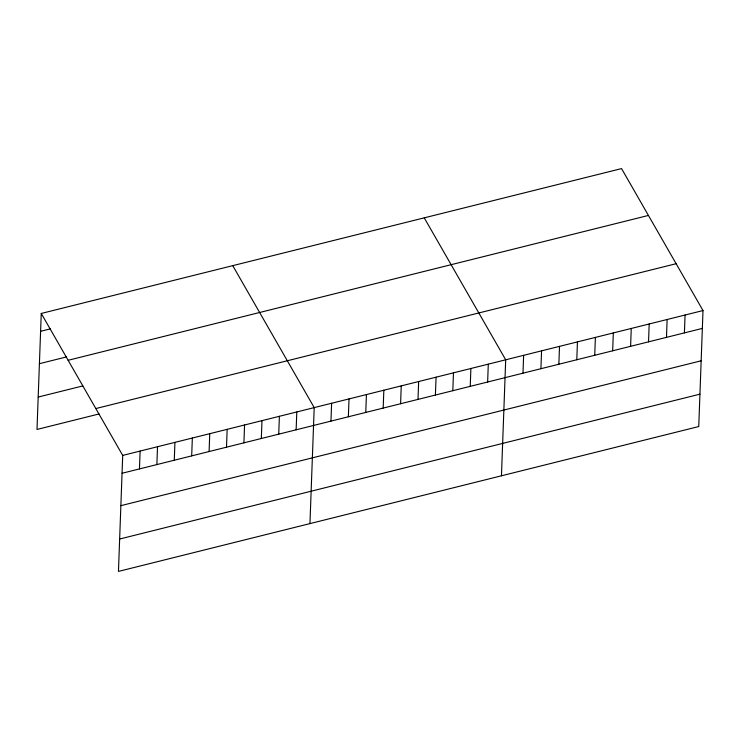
<?xml version="1.0" encoding="UTF-8"?>
<svg xmlns="http://www.w3.org/2000/svg" width="740" height="740" viewBox="0 0 740 740"><rect width="100%" height="100%" fill="white"/><g stroke="black" fill="none" stroke-linecap="round" stroke-linejoin="round"><path stroke-width="1.11" d="M41.255 313.455L122.71 455.414L118.456 571.409L698.745 426.545L703 310.55L621.545 168.59L41.255 313.455L37 429.45L99.021 413.965M139.462 468.929L140.119 451.067M156.871 464.581L157.528 446.72M174.279 460.234L174.936 442.381M191.688 455.886L192.345 438.034M209.096 451.539L209.753 433.686M226.505 447.191L227.162 429.339M243.913 442.853L244.57 424.991M261.322 438.506L261.979 420.644M278.73 434.158L279.387 416.305M296.139 429.811L296.796 411.958M309.949 523.606L314.204 407.611L232.749 265.651M330.956 421.115L331.613 403.263M348.364 416.777L349.021 398.916M365.773 412.43L366.43 394.577M383.181 408.082L383.838 390.23M400.59 403.735L401.246 385.882M417.998 399.387L418.655 381.535M435.407 395.049L436.064 377.187M452.815 390.702L453.472 372.84M470.233 386.354L470.881 368.502M487.641 382.007L488.289 364.154M501.452 475.802L505.698 359.807L424.242 217.847M522.986 373.182L523.633 355.329M540.922 368.705L541.569 350.853M558.857 364.228L559.514 346.375M576.793 359.751L577.45 341.899M594.729 355.274L595.385 337.421M612.665 350.797L613.321 332.945M630.6 346.32L631.257 328.468M648.536 341.843L649.193 323.99M666.472 337.366L667.129 319.504M684.408 332.889L685.064 315.027M40.598 331.307L50.394 328.865M39.414 363.692L66.609 356.902M68.135 360.297L648.425 215.442M38.184 397.056L82.797 385.929M95.83 408.563L676.12 263.708M122.71 455.414L703 310.55M122.054 473.267L702.343 328.412M120.87 505.661L701.159 360.796M119.64 539.025L699.938 394.161"/></g></svg>
